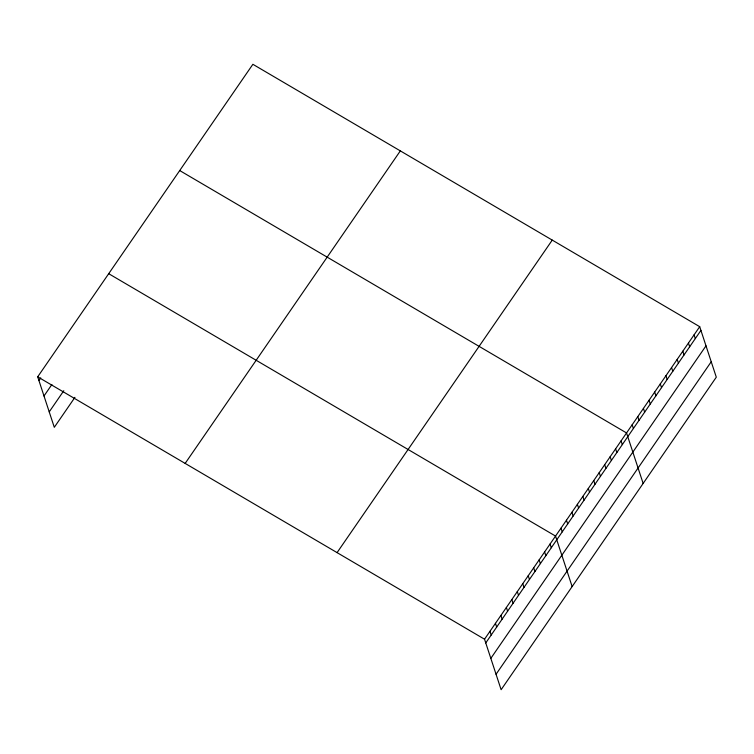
<?xml version="1.0" encoding="UTF-8"?>
<svg xmlns="http://www.w3.org/2000/svg" width="754" height="754" viewBox="0 0 754 754"><rect width="100%" height="100%" fill="white"/><g stroke="black" fill="none" stroke-linecap="round" stroke-linejoin="round"><path stroke-width="1.13" d="M37.7 376.821L252.873 64.297L699.703 326.689L716.3 377.179L501.127 689.703L484.53 639.213L37.7 376.821L54.297 427.311L74.938 397.339M38.925 380.544L40.744 377.905M43.996 395.982L51.885 384.521M49.227 411.882L63.788 390.723M185.154 463.408L400.327 150.885M337.076 552.625L552.248 240.102M484.53 639.213L699.703 326.689M485.755 642.936L700.928 330.412M490.826 658.365L705.998 345.85M496.057 674.264L711.229 361.75M179.716 170.555L626.546 432.947L643.143 483.437M108.708 273.693L555.538 536.075L572.135 586.565M694.076 334.861L695.301 338.593M688.449 343.032L689.674 346.765M682.813 351.213L684.038 354.936M677.186 359.385L678.411 363.108M671.56 367.556L672.785 371.279M665.933 375.728L667.158 379.46M660.306 383.909L661.531 387.631M654.679 392.08L655.905 395.803M649.053 400.251L650.278 403.974M643.426 408.423L644.651 412.155M637.799 416.594L639.024 420.327M632.172 424.775L633.398 428.498M621.079 440.883L622.304 444.606M615.613 448.809L616.838 452.541M610.156 456.745L611.381 460.468M604.689 464.681L605.914 468.404M599.232 472.617L600.457 476.339M593.766 480.543L594.991 484.275M588.309 488.479L589.534 492.202M582.842 496.415L584.067 500.138M577.385 504.341L578.61 508.073M571.918 512.277L573.144 516.009M566.461 520.213L567.687 523.936M560.995 528.149L562.22 531.872M550.071 544.011L551.297 547.734M544.614 551.947L545.839 555.67M539.148 559.873L540.373 563.606M533.691 567.809L534.916 571.541M528.224 575.745L529.449 579.468M522.767 583.681L523.983 587.404M517.301 591.607L518.526 595.34M511.834 599.543L513.059 603.266M506.377 607.479L507.602 611.202M500.91 615.415L502.136 619.138M495.453 623.341L496.679 627.074M489.987 631.277L491.212 635"/></g></svg>
